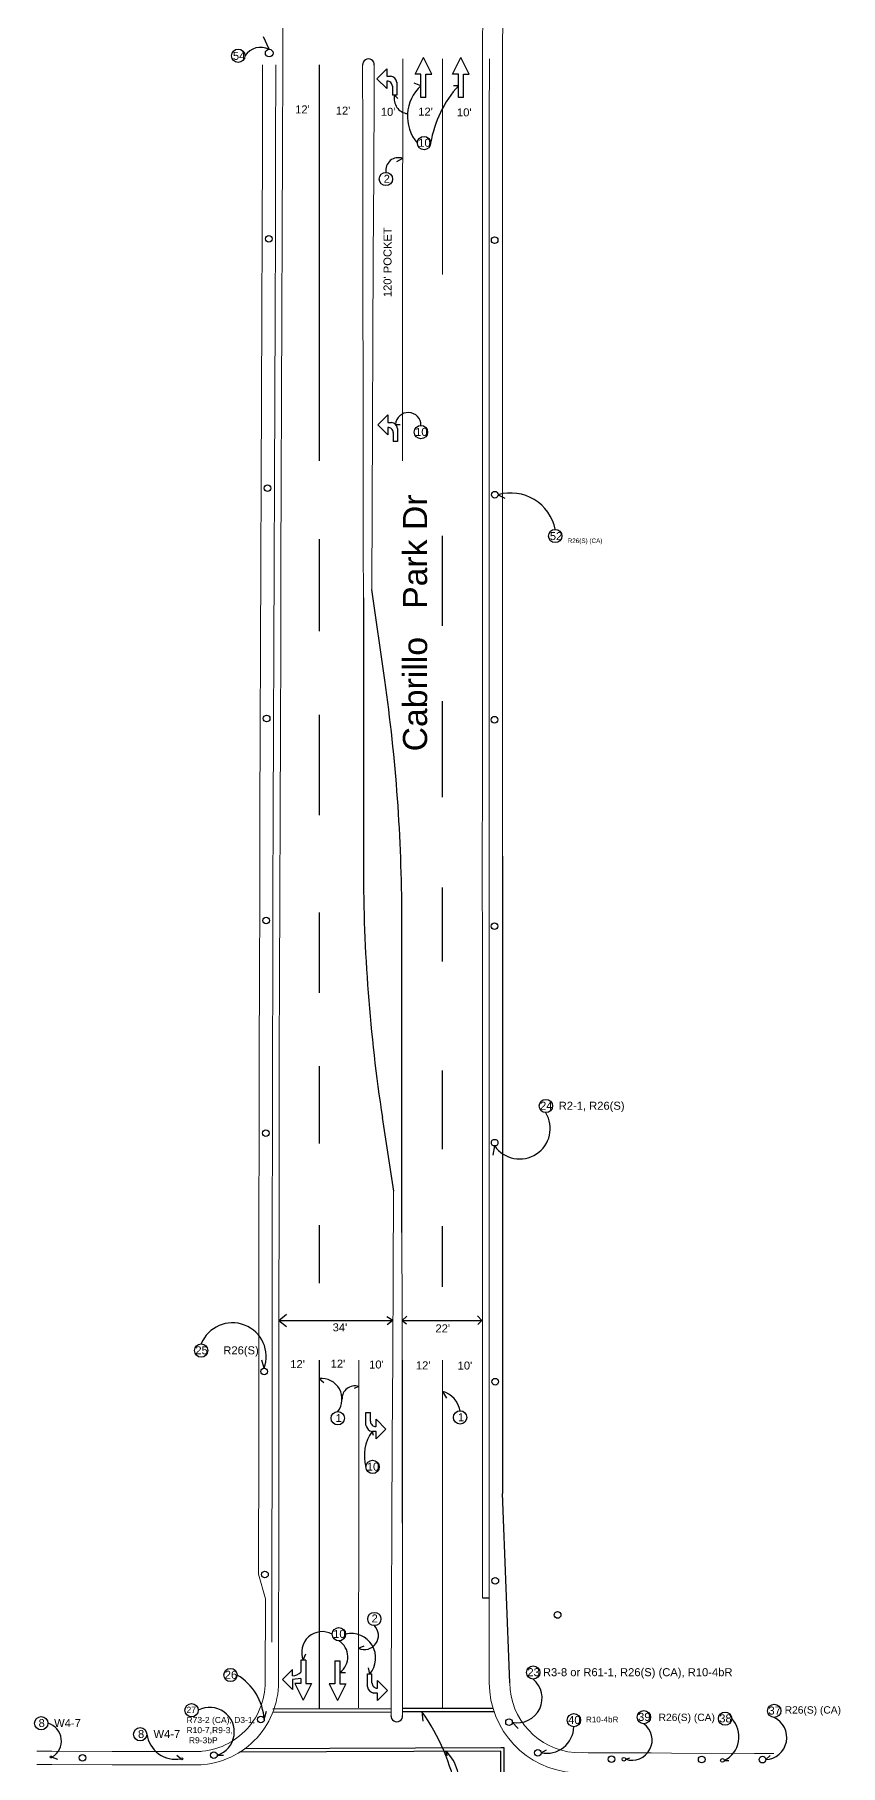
# Paper-space layout 'Layout1' of a CAD drawing. Header units: inches. Extents: x 0 to 35.9, y 0 to 23.6.
# Drawn here: x 18.774 to 20.398, y 10.995 to 14.483 of the extents above; entities that cross this region are included whole.
import ezdxf

# ---------------------------------------------------------------- set-up
doc = ezdxf.new("R2010")
doc.units = ezdxf.units.IN
doc.header["$MEASUREMENT"] = 0
doc.layers.get('0').update_dxf_attribs({"lineweight": 30})
for name, color, linetype in [('C-ROAD', 7, 'Continuous'), ('C-SIDEWALK-CURB', 92, 'Continuous'), ('SIDEWALK IN INTERSECTION', 50, 'Continuous'), ('STREET SIGNS', 7, 'Continuous')]:
    doc.layers.add(name, color=color, linetype=linetype)
doc.styles.get("Standard").update_dxf_attribs({"font": 'arial.ttf'})

psp = doc.layouts.get("Layout1")

# ---------------------------------------------------------------- linework, layer by layer
at = {"color": 7}
for p, q in [((19.2472, 14.4539, 0.9536), (19.2358, 14.4789, 0.9536)), ((19.5531, 14.3804, 0.9536), (19.5397, 14.3856, 0.9536)), ((19.6286, 14.3804, 0.9536), (19.6189, 14.3804, 0.9536)), ((19.4999, 14.3611, 0.9536), (19.5065, 14.3547, 0.9536)), ((19.5019, 13.6977, 0.9536), (19.511, 13.6977, 0.9536)), ((19.7088, 13.5561, 0.9536), (19.7221, 13.5492, 0.9536)), ((19.7016, 12.2433, 0.9536), (19.6981, 12.225, 0.9536)), ((19.237, 11.7953, 0.9536), (19.2325, 11.8117, 0.9536)), ((19.4547, 11.6678, 0.9536), (19.4567, 11.6602, 0.9536)), ((19.316, 11.2067, 0.9536), (19.3209, 11.2198, 0.9536)), ((19.3898, 11.1823, 0.9536), (19.4008, 11.1823, 0.9536)), ((19.4498, 11.1791, 0.9536), (19.4474, 11.1917, 0.9536)), ((19.2373, 11.0873, 0.9536), (19.242, 11.1043, 0.9536)), ((19.7372, 11.0819, 0.9536), (19.7488, 11.0694, 0.9536)), ((19.7954, 11.02, 0.9536), (19.8064, 11.026, 0.9536)), ((18.8096, 11.0117, 0.9536), (18.8203, 11.0072, 0.9536)), ((19.0693, 11.0079, 0.9536), (19.0612, 11.0146, 0.9536)), ((19.1426, 11.0155, 0.9536), (19.1553, 11.0155, 0.9536)), ((19.9657, 11.0072), (19.9737, 11.0099, 0.9536)), ((20.1644, 11.0047), (20.1737, 11.0047)), ((20.2481, 11.0064, 0.9536), (20.2566, 11.0147, 0.9536))]:
    psp.add_line(p, q, dxfattribs=at)
for centre, radius in [((19.2472, 14.4462, 0.9536), 0.00771), ((18.8076, 11.0117, 0.9536), 0.00198), ((19.0713, 11.0079, 0.9536), 0.00198), ((19.9621, 11.0072), 0.00365), ((20.1607, 11.0047, 0.9536), 0.00365)]:
    psp.add_circle(centre, radius, dxfattribs=at)
for centre, radius, start, end in [((19.2304, 14.4187, 0.9536), 0.0391, 64.4987, 145.4666), ((19.6083, 14.3189), 0.0826, 131.8893, 220.8665), ((19.8014, 14.2253), 0.2322, 138.1103, 170.1893), ((19.5291, 14.354), 0.03, 166.3042, 263.8473), ((19.5275, 13.6961), 0.0256, 358.7874, 176.4957), ((19.7337, 13.4676, 0.9536), 0.0919, 11.72, 105.7021), ((19.752, 12.2788, 0.9536), 0.0616, 215.2143, 30.9131), ((19.1732, 11.8188, 0.9536), 0.068, 339.7906, 157.9609), ((19.52, 11.6195), 0.0811, 143.5253, 196.5788), ((19.3542, 11.2229), 0.0415, 60.9536, 203.0137), ((19.3673, 11.2134), 0.0384, 305.9232, 57.667), ((19.4125, 11.2113), 0.0493, 319.2658, 103.22), ((19.1232, 11.0793, 0.9536), 0.1144, 3.9885, 58.6053), ((19.7476, 11.1304, 0.9536), 0.0497, 257.8457, 50.3804), ((19.1276, 11.0624, 0.9536), 0.0493, 287.75, 118.2094), ((18.7915, 11.044, 0.9536), 0.037, 299.3077, 74.6049), ((19.8057, 11.0748), 0.0557, 259.3129, 357.5815), ((19.9784, 11.0458), 0.0406, 251.7755, 53.9313), ((20.1408, 11.0524), 0.0532, 296.3622, 43.5018), ((20.2455, 11.0511), 0.0448, 273.2431, 64.1008), ((19.0587, 11.0656, 0.9536), 0.0586, 187.8922, 280.4256)]:
    psp.add_arc(centre, radius, start, end, dxfattribs=at)
at = {"layer": 'C-ROAD', "color": 7, "linetype": 'Continuous', "lineweight": 0, "elevation": 0.9536, "flags": 128}
for points in [[(18.9413, 14.7297), (19.1089, 14.7279, -0.411476), (19.2747, 14.5602), (19.2745, 14.4222)], [(19.2663, 11.3307), (19.2662, 11.1631, -0.414292), (19.0984, 10.9957), (18.9308, 10.9959)], [(20.0169, 10.9794), (19.8615, 10.9801, -0.397057), (19.6908, 11.1613), (19.6908, 11.2617)]]:
    psp.add_lwpolyline(points, format="xyb", dxfattribs=at)
at = {"layer": 'C-SIDEWALK-CURB', "color": 7}
for p, q in [((19.3479, 14.4228, 1.9029), (19.3479, 13.6243, 1.9029)), ((19.5162, 14.2338, 0.9536), (19.5039, 14.2271, 0.9536)), ((19.3479, 13.4666, 1.9029), (19.3479, 13.281, 1.9029)), ((19.5965, 13.2919, 1.9087), (19.5965, 13.4732, 1.9087)), ((19.4802, 13.1821, 1.9118), (19.4539, 13.3647, 1.9123)), ((19.437, 13.3485, 1.9132), (19.437, 12.8051, 1.9132)), ((19.5965, 12.9466, 1.9087), (19.5965, 13.1402, 1.9087)), ((19.3479, 13.1121, 1.9029), (19.3479, 12.9098, 1.9029)), ((19.7172, 12.8273, 1.9162), (19.7175, 11.5428, 1.916)), ((19.5965, 12.615, 1.9087), (19.5965, 12.7642, 1.9087)), ((19.3479, 12.7142, 1.9029), (19.3479, 12.552, 1.9029)), ((19.5148, 12.069, 1.9131), (19.5147, 12.7036, 1.9118)), ((19.3479, 12.4041, 1.9026), (19.3478, 12.2482, 1.9023)), ((19.5965, 12.2367, 1.9087), (19.5965, 12.3954, 1.9087)), ((19.4752, 12.3006, 1.9126), (19.4977, 12.1525, 1.9122)), ((19.3478, 12.0838, 1.9021), (19.3478, 11.9669, 1.9019)), ((19.5965, 11.9595, 1.9087), (19.5965, 12.0815, 1.9087)), ((19.2669, 11.8917, 1.8966), (19.282, 11.9042, 0.9536)), ((19.4964, 11.8917, 1.8966), (19.484, 11.8991, 0.9536)), ((19.5152, 11.8917, 1.8966), (19.5249, 11.9003, 1.9048)), ((19.676, 11.8917, 1.8966), (19.6673, 11.9011, 1.4251)), ((19.2669, 11.8917, 1.8966), (19.4964, 11.8917, 1.8966)), ((19.2669, 11.8917, 1.8966), (19.2823, 11.8794, 0.9536)), ((19.4964, 11.8917, 1.8966), (19.4853, 11.8828, 0.9536)), ((19.5152, 11.8917, 1.8966), (19.676, 11.8917, 1.8966)), ((19.5152, 11.8917, 1.8966), (19.5236, 11.8849, 0.9176)), ((19.676, 11.8917, 1.8966), (19.6677, 11.8834, 1.4251)), ((19.3479, 11.8117, 1.9026), (19.3479, 11.1091, 1.9026)), ((19.3479, 11.7743, 0.9536), (19.3574, 11.7666, 0.9536)), ((19.4272, 11.7585, 0.9536), (19.4184, 11.7542, 0.9536)), ((19.5965, 11.7486, 0.9536), (19.6043, 11.7353, 0.9536)), ((19.7323, 11.1613, 0.9536), (19.7175, 11.5428, 1.916)), ((19.6771, 11.3323, 1.9071), (19.6909, 11.3323, 1.9071)), ((19.4271, 11.231, 0.9536), (19.4386, 11.2356, 0.9536)), ((19.5551, 11.1031, 0.9536), (19.5567, 11.0836, 0.9536)), ((19.6028, 11.0232, 0.9536), (19.6056, 11.0144, 0.9536))]:
    psp.add_line(p, q, dxfattribs=at)
at = {"layer": 'C-SIDEWALK-CURB', "color": 7, "linetype": 'Continuous', "lineweight": 0, "extrusion": (-0.999994, 0.003579, 1.45945e-09), "flags": 128}
for points, elevation in [([(-14.4911, 1.916), (-14.3235, 1.9155), (-14.1559, 1.915), (-13.9883, 1.9145), (-13.8208, 1.914), (-13.6532, 1.9135), (-13.4856, 1.913), (-13.318, 1.9125), (-13.1504, 1.912), (-12.9828, 1.9117), (-12.8153, 1.9114), (-12.6477, 1.9111), (-12.5029, 1.9108)], -19.1823), ([(-14.4911, 1.916), (-14.3235, 1.9155), (-14.1559, 1.915), (-13.9883, 1.9145), (-13.8208, 1.914), (-13.6532, 1.9135), (-13.4856, 1.913), (-13.318, 1.9125), (-13.1504, 1.912), (-12.9828, 1.9117), (-12.8153, 1.9114), (-12.6477, 1.9111), (-12.5029, 1.9108)], -19.2091), ([(-14.4911, 1.9071), (-14.3235, 1.9066), (-14.1559, 1.9061), (-13.9883, 1.9056), (-13.8208, 1.9051), (-13.6532, 1.9046), (-13.4856, 1.9041), (-13.318, 1.9036), (-13.1504, 1.9031), (-12.9828, 1.9028), (-12.8153, 1.9025), (-12.6477, 1.9021), (-12.5029, 1.9019)], -19.2228), ([(-14.4911, 1.9116), (-14.3235, 1.9111), (-14.1559, 1.9106), (-13.9883, 1.9101), (-13.8208, 1.9096), (-13.6532, 1.9091), (-13.4856, 1.9086), (-13.318, 1.9081), (-13.1504, 1.9076), (-12.9828, 1.9073), (-12.8153, 1.907), (-12.6477, 1.9066), (-12.5029, 1.9063)], -19.2228)]:
    psp.add_lwpolyline(points, dxfattribs=dict(at, elevation=elevation))
at = {"layer": 'C-SIDEWALK-CURB', "color": 7, "linetype": 'Continuous', "lineweight": 0, "extrusion": (-0.001553, 0.00104, 0.999998), "elevation": 1.8969, "flags": 128}
psp.add_lwpolyline([(19.4384, 14.4197), (19.4386, 14.2842), (19.4388, 14.1166), (19.4391, 13.949), (19.4393, 13.7814), (19.4396, 13.6138), (19.4398, 13.4463), (19.4399, 13.3466)], dxfattribs=at)
at = {"layer": 'C-SIDEWALK-CURB', "color": 7, "linetype": 'Continuous', "lineweight": 0, "extrusion": (0.005727, 0.004863, 0.999972), "elevation": 2.0886, "flags": 128}
psp.add_lwpolyline([(19.4426, 13.3547), (19.4434, 13.5223), (19.4442, 13.6899), (19.445, 13.8575), (19.4458, 14.0251), (19.4466, 14.1926), (19.4474, 14.3602), (19.4477, 14.4116)], dxfattribs=at)
at = {"layer": 'C-SIDEWALK-CURB', "color": 7, "linetype": 'Continuous', "lineweight": 0, "extrusion": (-3.21528e-08, -0.000110694, 1), "elevation": 1.9058, "flags": 128}
psp.add_lwpolyline([(19.5161, 13.6245), (19.5161, 13.6378), (19.5161, 13.8054), (19.5162, 13.973), (19.5162, 14.1405), (19.5163, 14.3081), (19.5163, 14.4348)], dxfattribs=at)
at = {"layer": 'C-SIDEWALK-CURB', "color": 7, "linetype": 'Continuous', "lineweight": 0, "extrusion": (0.000288286, -0.000110778, 1), "elevation": 1.9131, "flags": 128}
psp.add_lwpolyline([(19.5961, 13.9998), (19.5961, 14.1405), (19.5962, 14.3081), (19.5962, 14.4348)], dxfattribs=at)
at = {"layer": 'C-SIDEWALK-CURB', "color": 7, "linetype": 'Continuous', "lineweight": 0, "extrusion": (2.04424e-07, -0.000110695, 1), "flags": 128}
for elevation in [1.9058, 1.9103]:
    psp.add_lwpolyline([(19.6771, 11.3325), (19.677, 11.4592), (19.677, 11.6268), (19.677, 11.7944), (19.6769, 11.962), (19.6769, 12.1296), (19.6768, 12.2971), (19.6768, 12.4647), (19.6768, 12.6323), (19.6767, 12.7999), (19.6767, 12.8275), (19.6768, 12.9674), (19.6768, 13.135), (19.6769, 13.3026), (19.6769, 13.4702), (19.677, 13.6378), (19.677, 13.8053), (19.6771, 13.9729), (19.6771, 14.1405), (19.6771, 14.3081), (19.6772, 14.4348)], dxfattribs=dict(at, elevation=elevation))
at = {"layer": 'C-SIDEWALK-CURB', "color": 7, "linetype": 'Continuous', "lineweight": 0, "extrusion": (-2.58451e-08, -0.000110695, 1), "elevation": 1.9147, "flags": 128}
psp.add_lwpolyline([(19.6908, 11.2091), (19.6908, 11.2917), (19.6907, 11.4592), (19.6907, 11.6268), (19.6906, 11.7944), (19.6906, 11.962), (19.6906, 12.1296), (19.6905, 12.2971), (19.6905, 12.4647), (19.6905, 12.6323), (19.6904, 12.7999), (19.6904, 12.8275), (19.6904, 12.9674), (19.6905, 13.135), (19.6905, 13.3026), (19.6906, 13.4702), (19.6906, 13.6377), (19.6907, 13.8053), (19.6907, 13.9729), (19.6908, 14.1405), (19.6908, 14.3081), (19.6909, 14.4348)], dxfattribs=at)
at = {"layer": 'C-SIDEWALK-CURB', "color": 7, "linetype": 'Continuous', "lineweight": 0, "extrusion": (1, -0.000290495, 0.00026358), "elevation": 19.714, "flags": 128}
psp.add_lwpolyline([(12.833, 1.911), (12.9729, 1.911), (13.1405, 1.911), (13.3081, 1.911), (13.4757, 1.911), (13.6433, 1.9111), (13.8108, 1.9111), (13.9784, 1.9111), (14.146, 1.9111), (14.3136, 1.9111), (14.4403, 1.9111)], dxfattribs=at)
at = {"layer": 'C-SIDEWALK-CURB', "color": 7, "linetype": 'Continuous', "lineweight": 0, "extrusion": (-0.999999, 0.001013, 5.92601e-11), "flags": 128}
for points, elevation in [([(-12.4533, 1.9102), (-12.2857, 1.9087), (-12.1181, 1.9073), (-11.9506, 1.9059), (-11.8719, 1.9052), (-11.783, 1.9058), (-11.6154, 1.9069), (-11.4478, 1.908), (-11.2802, 1.9091), (-11.2625, 1.9092)], -19.2412), ([(-12.4533, 1.9013), (-12.2857, 1.8998), (-12.1181, 1.8984), (-11.9506, 1.897), (-11.8719, 1.8963), (-11.783, 1.8969), (-11.6154, 1.898), (-11.4478, 1.8991), (-11.2802, 1.9002), (-11.2625, 1.9003)], -19.2548), ([(-12.4533, 1.9057), (-12.2857, 1.9043), (-12.1181, 1.9029), (-11.9506, 1.9015), (-11.8719, 1.9008), (-11.783, 1.9014), (-11.6154, 1.9025), (-11.4478, 1.9036), (-11.2802, 1.9046), (-11.2625, 1.9048)], -19.2548)]:
    psp.add_lwpolyline(points, dxfattribs=dict(at, elevation=elevation))
at = {"layer": 'C-SIDEWALK-CURB', "color": 7, "linetype": 'Continuous', "lineweight": 0, "extrusion": (-0.005727, -0.004863, 0.999972), "elevation": 1.7414, "flags": 128}
psp.add_lwpolyline([(19.5084, 12.1611), (19.5076, 11.9935), (19.5067, 11.8259), (19.5059, 11.6583), (19.5051, 11.4908), (19.5043, 11.3232), (19.5035, 11.1556), (19.5033, 11.1042)], dxfattribs=at)
at = {"layer": 'C-SIDEWALK-CURB', "color": 7, "linetype": 'Continuous', "lineweight": 0, "extrusion": (-0.000395173, -0.001043, 0.999999), "elevation": 1.8928, "flags": 128}
psp.add_lwpolyline([(19.5169, 11.0976), (19.5167, 11.233), (19.5165, 11.4006), (19.5162, 11.5682), (19.516, 11.7358), (19.5158, 11.9034), (19.5155, 12.0709)], dxfattribs=at)
at = {"layer": 'C-SIDEWALK-CURB', "color": 7, "linetype": 'Continuous', "lineweight": 0, "extrusion": (0.02188, 0.006463, 0.99974), "elevation": 2.3975, "flags": 128}
psp.add_lwpolyline([(5.8239, -21.9291), (5.7774, -21.9153), (5.6168, -21.8676), (5.4561, -21.82), (5.2954, -21.7723), (5.1522, -21.7299)], dxfattribs=at)
at = {"layer": 'C-SIDEWALK-CURB', "color": 7, "linetype": 'Continuous', "lineweight": 0, "extrusion": (0.427857, -1.23528e-12, 0.903847), "elevation": 10.0738, "flags": 128}
psp.add_lwpolyline([(11.1106, -16.8237), (11.2914, -16.8237), (11.459, -16.8237), (11.6266, -16.8236), (11.7941, -16.8236), (11.8117, -16.8236)], dxfattribs=at)
at = {"layer": 'C-SIDEWALK-CURB', "color": 7, "linetype": 'Continuous', "lineweight": 0, "extrusion": (0.427857, -1.23235e-12, 0.903847), "elevation": 10.1097, "flags": 128}
psp.add_lwpolyline([(11.1105, -16.8957), (11.2914, -16.8957), (11.459, -16.8957), (11.6266, -16.8956), (11.7942, -16.8956), (11.8117, -16.8956)], dxfattribs=at)
at = {"layer": 'C-SIDEWALK-CURB', "color": 7, "linetype": 'Continuous', "lineweight": 0, "elevation": 0.9536, "flags": 128}
for points in [[(19.2395, 11.3307), (19.2394, 11.1631, -0.414292), (19.0984, 11.0225), (18.9308, 11.0227)], [(20.0171, 11.0198), (19.8629, 11.0205, -0.389495), (19.7323, 11.1613), (19.7322, 11.1634)]]:
    psp.add_lwpolyline(points, format="xyb", dxfattribs=at)
at = {"layer": 'C-SIDEWALK-CURB', "color": 7, "linetype": 'Continuous', "lineweight": 0, "extrusion": (-0.001282, -0.999999, 8.7221e-09), "elevation": -11.0473, "flags": 128}
psp.add_lwpolyline([(19.0963, 1.909), (18.9628, 1.9093), (18.7952, 1.9097), (18.7651, 1.9096)], dxfattribs=at)
at = {"layer": 'C-SIDEWALK-CURB', "color": 7, "linetype": 'Continuous', "lineweight": 0, "extrusion": (-0.001282, -0.999999, 8.72444e-09), "elevation": -11.0205, "flags": 128}
psp.add_lwpolyline([(19.0963, 1.909), (18.9628, 1.9093), (18.7952, 1.9097), (18.7651, 1.9096)], dxfattribs=at)
at = {"layer": 'C-SIDEWALK-CURB', "color": 7, "linetype": 'Continuous', "lineweight": 0, "extrusion": (9.78241e-11, 0.715725, 0.698382), "elevation": 9.2195, "flags": 128}
psp.add_lwpolyline([(-20.2641, -6.329), (-20.2253, -6.3292), (-20.0577, -6.3304), (-19.8901, -6.3315), (-19.8786, -6.3319)], dxfattribs=at)
at = {"layer": 'C-SIDEWALK-CURB', "color": 7, "linetype": 'Continuous', "lineweight": 0}
for points in [[(19.6772, 14.4346, 1.9119), (19.682, 15.2347, 1.9202), (19.6843, 15.4022, 1.9202), (19.6866, 15.5698, 1.9202), (19.6884, 15.7012, 1.9202), (19.6889, 15.7374, 1.9202), (19.6912, 15.9049, 1.9207), (19.6935, 16.0704, 1.9211)], [(19.7177, 14.4346, 1.9163), (19.7225, 15.2341, 1.9246), (19.7248, 15.4017, 1.9246), (19.7271, 15.5692, 1.9246), (19.7289, 15.7006, 1.9246), (19.7294, 15.7368, 1.9247), (19.7317, 15.9044, 1.9251), (19.734, 16.0704, 1.9255)], [(19.227, 12.4338, 1.9102), (19.2268, 12.2662, 1.9087), (19.2266, 12.0987, 1.9073), (19.2264, 11.9311, 1.9059), (19.2264, 11.8524, 1.9052), (19.2263, 11.7635, 1.9058), (19.2261, 11.5959, 1.9069), (19.2259, 11.4283, 1.908), (19.2259, 11.3805, 1.9083), (19.2395, 11.3307, 0.9536)]]:
    psp.add_polyline3d(points, dxfattribs=at)
at = {"layer": 'C-SIDEWALK-CURB', "color": 7}
for centre, radius in [((19.1848, 14.4408, 0.9536), 0.0134), ((19.5592, 14.2649), 0.0134), ((19.4825, 14.1924, 0.9536), 0.0134), ((19.2463, 14.0718, 0.9536), 0.0067), ((19.7016, 14.069, 0.9536), 0.0067), ((19.5531, 13.6822), 0.0134), ((19.2436, 13.5691, 0.9536), 0.0067), ((19.7021, 13.5561, 0.9536), 0.0067), ((19.8237, 13.4728, 0.9536), 0.0134), ((19.2421, 13.1048, 0.9536), 0.0067), ((19.7013, 13.1025, 0.9536), 0.0067), ((19.241, 12.6976, 0.9536), 0.0067), ((19.7012, 12.6864, 0.9536), 0.0067), ((19.8049, 12.3239, 0.9536), 0.0134), ((19.2404, 12.2692, 0.9536), 0.0067), ((19.7016, 12.25, 0.9536), 0.0067), ((19.1101, 11.8309, 0.9536), 0.0134), ((19.237, 11.7886, 0.9536), 0.0067), ((19.7025, 11.7682, 0.9536), 0.0067), ((19.3854, 11.6945, 0.9536), 0.0134), ((19.632, 11.6962, 0.9536), 0.0134), ((19.4556, 11.5964), 0.0134), ((19.2387, 11.3794, 0.9536), 0.0067), ((19.7029, 11.367, 0.9536), 0.0067), ((19.4591, 11.2899, 0.9536), 0.0134), ((19.8285, 11.298, 0.9536), 0.0067), ((19.3878, 11.2592), 0.0134), ((19.1693, 11.177, 0.9536), 0.0134), ((19.7793, 11.1821, 0.9536), 0.0134), ((19.0909, 11.1059, 0.9536), 0.0134), ((19.2306, 11.0873, 0.9536), 0.0067), ((19.8614, 11.0859), 0.0134), ((20.0024, 11.092), 0.0134), ((20.1659, 11.089), 0.0134), ((20.2651, 11.1048), 0.0134), ((18.7879, 11.0797, 0.9536), 0.0134), ((18.9872, 11.0575, 0.9536), 0.0134), ((19.7305, 11.0819, 0.9536), 0.0067), ((19.7887, 11.02, 0.9536), 0.0067), ((18.8711, 11.0101, 0.9536), 0.0067), ((19.1359, 11.0155, 0.9536), 0.0067), ((19.9372, 11.0072, 0.9536), 0.0067), ((20.1188, 11.0067, 0.9536), 0.0067), ((20.2414, 11.0064, 0.9536), 0.0067)]:
    psp.add_circle(centre, radius, dxfattribs=at)
for centre, radius, start, end in [((19.4472, 14.4228, 1.9071), 0.0118, 354.0758, 185.7274), ((19.5074, 14.2101, 0.9536), 0.0253, 69.6252, 189.8645), ((19.3526, 11.7332, 0.9536), 0.0414, 322.3689, 96.5251), ((19.4196, 11.734, 0.9536), 0.0256, 72.8075, 181.864), ((19.582, 11.6998, 0.9536), 0.0509, 11.0812, 73.4462), ((19.4392, 11.2566, 0.9536), 0.0282, 244.8219, 44.8956), ((19.5044, 11.0944, 1.9071), 0.0118, 174.0758, 5.7274), ((19.2069, 10.8565, 0.9536), 0.4266, 11.1893, 35.3038), ((19.5506, 10.9641, 0.9536), 0.0788, 341.6548, 48.5597)]:
    psp.add_arc(centre, radius, start, end, dxfattribs=at)
at = {"layer": 'C-SIDEWALK-CURB', "color": 7, "extrusion": (0.030816, 0.00209, 0.999523)}
psp.add_arc((11.5805, -16.9167, 2.5388), 3.3516, 266.1282, 274.3373, dxfattribs=at)
at = {"layer": 'C-SIDEWALK-CURB', "color": 7, "extrusion": (0.016346, 0, 0.999866)}
psp.add_arc((12.8051, -22.7548, 2.2307), 3.3516, 90, 98.6559, dxfattribs=at)
at = {"layer": 'SIDEWALK IN INTERSECTION', "color": 7}
for p, q in [((19.2546, 11.1089, 0.9536), (19.4927, 11.1097, 0.9536)), ((19.2547, 11.1022, 0.9536), (19.4927, 11.103, 0.9536)), ((19.5161, 11.1098, 0.9536), (19.6981, 11.1103, 0.9536)), ((19.5162, 11.1031, 0.9536), (19.7002, 11.1036, 0.9536)), ((19.7138, 11.0304, 0.9536), (19.1976, 11.0281, 0.9536)), ((19.7205, 11.0304, 0.9536), (19.7138, 11.0304, 0.9536)), ((19.7205, 11.0237, 0.9536), (19.7205, 11.0304, 0.9536)), ((19.7138, 11.0237, 0.9536), (19.1877, 11.0213, 0.9536)), ((19.7138, 10.4948, 0.9536), (19.7138, 11.0237, 0.9536)), ((19.7205, 10.5008, 0.9536), (19.7205, 11.0237, 0.9536))]:
    psp.add_line(p, q, dxfattribs=at)
at = {"layer": 'STREET SIGNS', "color": 7}
for p, q in [((19.4843, 14.4147, 0.9536), (19.4642, 14.3946, 0.9536)), ((19.4843, 14.4147, 0.9536), (19.4843, 14.3996, 0.9536)), ((19.5414, 14.4038, 0.9536), (19.5582, 14.4374, 0.9536)), ((19.5749, 14.4038, 0.9536), (19.5582, 14.4374, 0.9536)), ((19.6169, 14.4038, 0.9536), (19.6336, 14.4374, 0.9536)), ((19.6504, 14.4038, 0.9536), (19.6336, 14.4374, 0.9536)), ((19.4642, 14.3946, 0.9536), (19.4843, 14.3745, 0.9536)), ((19.4843, 14.3996, 0.9536), (19.492, 14.3996, 0.9536)), ((19.4843, 14.3896, 0.9536), (19.4843, 14.3745, 0.9536)), ((19.4843, 14.3896, 0.9536), (19.4845, 14.3896, 0.9536)), ((19.4954, 14.3792, 0.9536), (19.4954, 14.3611, 0.9536)), ((19.5044, 14.3873, 0.9536), (19.5044, 14.3611, 0.9536)), ((19.5531, 14.4038, 0.9536), (19.5414, 14.4038, 0.9536)), ((19.5531, 14.3569, 0.9536), (19.5531, 14.4038, 0.9536)), ((19.5632, 14.4038, 0.9536), (19.5749, 14.4038, 0.9536)), ((19.5632, 14.3569, 0.9536), (19.5632, 14.4038, 0.9536)), ((19.6286, 14.4038, 0.9536), (19.6169, 14.4038, 0.9536)), ((19.6286, 14.3569, 0.9536), (19.6286, 14.4038, 0.9536)), ((19.6386, 14.4038, 0.9536), (19.6504, 14.4038, 0.9536)), ((19.6386, 14.3569, 0.9536), (19.6386, 14.4038, 0.9536)), ((19.5044, 14.3611, 0.9536), (19.4954, 14.3611, 0.9536)), ((19.5632, 14.3569, 0.9536), (19.5531, 14.3569, 0.9536)), ((19.6386, 14.3569, 0.9536), (19.6286, 14.3569, 0.9536)), ((19.486, 13.717, 0.9536), (19.4659, 13.6969, 0.9536)), ((19.486, 13.717, 0.9536), (19.486, 13.7019, 0.9536)), ((19.4659, 13.6969, 0.9536), (19.486, 13.6767, 0.9536)), ((19.486, 13.7019, 0.9536), (19.4937, 13.7019, 0.9536)), ((19.486, 13.6918, 0.9536), (19.486, 13.6767, 0.9536)), ((19.486, 13.6918, 0.9536), (19.4862, 13.6918, 0.9536)), ((19.4971, 13.6814, 0.9536), (19.4971, 13.6633, 0.9536)), ((19.5061, 13.6895, 0.9536), (19.5061, 13.6633, 0.9536)), ((19.5061, 13.6633, 0.9536), (19.4971, 13.6633, 0.9536)), ((19.4423, 11.7063, 0.9536), (19.4513, 11.7063, 0.9536)), ((19.4423, 11.6802, 0.9536), (19.4423, 11.7063, 0.9536)), ((19.4513, 11.6883, 0.9536), (19.4513, 11.7063, 0.9536)), ((19.4826, 11.6728, 0.9536), (19.4625, 11.6929, 0.9536)), ((19.4625, 11.6778, 0.9536), (19.4625, 11.6929, 0.9536)), ((19.4625, 11.6678, 0.9536), (19.4547, 11.6678, 0.9536)), ((19.4625, 11.6778, 0.9536), (19.4622, 11.6778, 0.9536)), ((19.4625, 11.6527, 0.9536), (19.4826, 11.6728, 0.9536)), ((19.4625, 11.6527, 0.9536), (19.4625, 11.6678, 0.9536)), ((19.321, 11.2067, 0.9536), (19.311, 11.2067, 0.9536)), ((19.311, 11.2067, 0.9536), (19.311, 11.1828, 0.9536)), ((19.311, 11.2067, 0.9536), (19.311, 11.1828, 0.9536)), ((19.321, 11.2067, 0.9536), (19.321, 11.1598, 0.9536)), ((19.3797, 11.2058, 0.9536), (19.3797, 11.1589, 0.9536)), ((19.3797, 11.2058, 0.9536), (19.3898, 11.2058, 0.9536)), ((19.3898, 11.2058, 0.9536), (19.3898, 11.1589, 0.9536)), ((19.2738, 11.1677, 0.9536), (19.2939, 11.1878, 0.9536)), ((19.2939, 11.1476, 0.9536), (19.2738, 11.1677, 0.9536)), ((19.2939, 11.1753, 0.9536), (19.2939, 11.1878, 0.9536)), ((19.311, 11.1698, 0.9536), (19.2939, 11.1677, 0.9536)), ((19.2939, 11.1677, 0.9536), (19.2939, 11.1476, 0.9536)), ((19.311, 11.1698, 0.9536), (19.311, 11.1598, 0.9536)), ((19.4453, 11.1791, 0.9536), (19.4543, 11.1791, 0.9536)), ((19.4453, 11.1529, 0.9536), (19.4453, 11.1791, 0.9536)), ((19.4543, 11.161, 0.9536), (19.4543, 11.1791, 0.9536)), ((19.4856, 11.1456, 0.9536), (19.4655, 11.1657, 0.9536)), ((19.4655, 11.1506, 0.9536), (19.4655, 11.1657, 0.9536)), ((19.311, 11.1598, 0.9536), (19.2992, 11.1598, 0.9536)), ((19.2992, 11.1598, 0.9536), (19.316, 11.1262, 0.9536)), ((19.3328, 11.1598, 0.9536), (19.316, 11.1262, 0.9536)), ((19.321, 11.1598, 0.9536), (19.3328, 11.1598, 0.9536)), ((19.3797, 11.1589, 0.9536), (19.368, 11.1589, 0.9536)), ((19.368, 11.1589, 0.9536), (19.3848, 11.1253, 0.9536)), ((19.4015, 11.1589, 0.9536), (19.3848, 11.1253, 0.9536)), ((19.3898, 11.1589, 0.9536), (19.4015, 11.1589, 0.9536)), ((19.4655, 11.1406, 0.9536), (19.4577, 11.1406, 0.9536)), ((19.4655, 11.1506, 0.9536), (19.4652, 11.1506, 0.9536)), ((19.4655, 11.1255, 0.9536), (19.4856, 11.1456, 0.9536)), ((19.4655, 11.1255, 0.9536), (19.4655, 11.1406, 0.9536))]:
    psp.add_line(p, q, dxfattribs=at)
for centre, radius, start, end in [((19.485, 14.3792, 0.9536), 0.0104, 0, 92.5066), ((19.4896, 14.3848, 0.9536), 0.015, 9.372, 80.6298), ((19.4867, 13.6814, 0.9536), 0.0104, 0, 92.5066), ((19.4913, 13.6871, 0.9536), 0.015, 9.372, 80.6298), ((19.4617, 11.6883, 0.9536), 0.0104, 180, 272.5066), ((19.4572, 11.6826, 0.9536), 0.015, 189.372, 260.6298), ((19.2934, 11.1996, 0.9536), 0.0243, 271.1927, 316.2918), ((19.4602, 11.1554, 0.9536), 0.015, 189.372, 260.6298), ((19.4647, 11.161, 0.9536), 0.0104, 180, 272.5066)]:
    psp.add_arc(centre, radius, start, end, dxfattribs=at)

# ---------------------------------------------------------------- texts
at = {"color": 7, "linetype": 'Continuous', "attachment_point": 1}
for s, insert, char_height, width in [('R26(S) (CA)\\P', (19.8487, 13.4678, 0.9536), 0.009119, 0.072175), ('R26(S) (CA)', (20.032, 11.099, 0.9536), 0.014767, 0.116794), ('R26(S) (CA)', (20.2861, 11.114, 0.9536), 0.014767, 0.116794), ('R10-4bR', (19.8856, 11.0931, 0.9536), 0.01169, 0.067165)]:
    psp.add_mtext(s, dxfattribs=dict(at, insert=insert, char_height=char_height, width=width))
at = {"layer": 'C-SIDEWALK-CURB', "color": 7, "linetype": 'Continuous', "attachment_point": 1}
for s, insert, char_height, width in [('54', (19.174, 14.4487, 0.9536), 0.01613, 2.33897), ("12'", (19.2995, 14.3407, 0.9536), 0.01613, 2.33897), ("12'", (19.3814, 14.3383, 0.9536), 0.01613, 2.33897), ("10'", (19.4722, 14.3359, 0.9536), 0.01613, 2.33897), ("12'", (19.5476, 14.3362, 0.9536), 0.01613, 2.33897), ("10'", (19.6256, 14.3348, 0.9536), 0.01613, 2.33897), ('10', (19.5475, 14.2735), 0.01613, 2.33897), ('2', (19.478, 14.2009, 0.9536), 0.0161, 2.33897), ('10', (19.5413, 13.6907), 0.01613, 2.33897), ('52', (19.8128, 13.4807, 0.9536), 0.01613, 2.33897), ('24  R2-1, R26(S)', (19.7931, 12.3325, 0.9536), 0.016132, 2.33897), ("34'", (19.3751, 11.8858, 0.9536), 0.01613, 2.33897), ("22'", (19.5823, 11.8837, 0.9536), 0.01613, 2.33897), ('25     R26(S)', (19.0984, 11.8395, 0.9536), 0.016132, 2.33897), ("12'", (19.2897, 11.8116, 0.9536), 0.01613, 2.33897), ("12'", (19.3711, 11.8126, 0.9536), 0.01613, 2.33897), ("10'", (19.4486, 11.8109, 0.9536), 0.01613, 2.33897), ("12'", (19.5428, 11.8091, 0.9536), 0.01613, 2.33897), ("10'", (19.627, 11.8088, 0.9536), 0.01613, 2.33897), ('1', (19.3811, 11.703, 0.9536), 0.0161, 2.33897), ('1', (19.6277, 11.7047, 0.9536), 0.0161, 2.33897), ('10', (19.4439, 11.605), 0.01613, 2.33897), ('2', (19.4536, 11.299, 0.9536), 0.0161, 2.33897), ('10', (19.3761, 11.2678), 0.01613, 2.33897), ('26', (19.1576, 11.1855, 0.9536), 0.01613, 2.33897), ('23 R3-8 or R61-1, R26(S) (CA), R10-4bR\\P', (19.7676, 11.1907, 0.9536), 0.016132, 4.758466), ('27   \\PR73-2 (CA), D3-1, \\PR10-7,R9-3,\\P R9-3bP ', (19.0806, 11.1129, 0.9536), 0.012256, 3.615366), ('40', (19.8497, 11.0944), 0.01613, 2.33897), ('39', (19.9906, 11.1006), 0.01613, 2.33897), ('38', (20.1542, 11.0976), 0.01613, 2.33897), ('37', (20.2534, 11.1134), 0.01613, 2.33897), ('8   W4-7', (18.7825, 11.0882, 0.9536), 0.01613, 2.33897), ('8   W4-7', (18.9828, 11.0661, 0.9536), 0.01613, 2.33897)]:
    psp.add_mtext(s, dxfattribs=dict(at, insert=insert, char_height=char_height, width=width))
at = {"layer": 'C-SIDEWALK-CURB', "color": 7, "linetype": 'Continuous', "attachment_point": 1, "rotation": 90}
for s, insert, char_height, width in [("120' POCKET", (19.4776, 13.9543, 0.9536), 0.016132, 2.33897), ('Cabrillo   Park Dr', (19.5168, 13.0387, 0.9536), 0.048706, 7.061751)]:
    psp.add_mtext(s, dxfattribs=dict(at, insert=insert, char_height=char_height, width=width))

doc.saveas('drawing.dxf')
